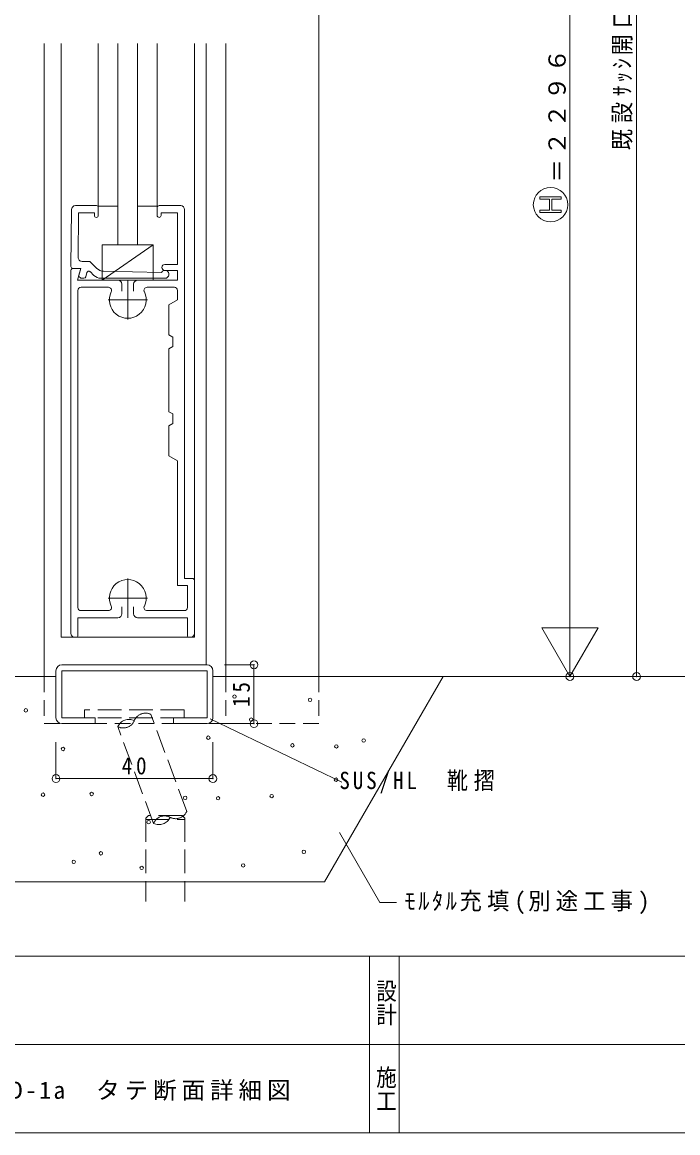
# Model space of a CAD drawing. Units: millimetres at full size, sheet at 1:2; details may follow other scales. Extents: x -822 to 1661, y 616 to 1163.
# Drawn here: x 1191.4 to 1358.5, y 616.2 to 899.2 of the extents above; entities that cross this region are included whole.
import ezdxf
from ezdxf.enums import TextEntityAlignment as Align

# ---------------------------------------------------------------- set-up
doc = ezdxf.new("R2010")
doc.units = ezdxf.units.MM
doc.header["$LTSCALE"] = 2
doc.header["$PDMODE"] = 32
doc.header["$PDSIZE"] = 2
for name, pattern in [('CHAIN2', [12, 9, -1, 1, -1]), ('DASHED2', [3, 2, -1]), ('DASHED3', [4, 3, -1])]:
    doc.linetypes.add(name, pattern=pattern)
for name, color, linetype, lineweight in [('2-1_20_図枠', 7, 'Continuous', 15), ('2-4_ADD_LINE', 3, 'Continuous', 9), ('2-D', 4, 'Continuous', 5), ('F-7', 7, 'Continuous', 15), ('F-E', 5, 'Continuous', 9)]:
    doc.layers.add(name, color=color, linetype=linetype, lineweight=lineweight)
doc.styles.add('@ＭＳ ゴシック', font='')
doc.styles.add('ＭＳ ゴシック', font='')
doc.styles.get('@ＭＳ ゴシック').set_extended_font_data('@MS Gothic')
doc.styles.get('ＭＳ ゴシック').set_extended_font_data('MS Gothic')

msp = doc.modelspace()

# ---------------------------------------------------------------- linework, layer by layer
at = {"layer": '2-1_20_図枠', "color": 4, "lineweight": 5}
for p, q in [((1267.048, 1057.683), (1267.048, 878.424)), ((1197.048, 732.48), (1197.048, 893.762)), ((1201.348, 742.48), (1201.348, 893.762)), ((1210.848, 852.34), (1210.848, 893.762)), ((1225.848, 852.34), (1225.848, 893.762)), ((1235.348, 742.48), (1235.348, 893.762)), ((1238.348, 735.48), (1238.348, 893.762)), ((1243.348, 732.48), (1243.348, 893.762)), ((1267.048, 878.424), (1267.048, 732.48)), ((1210.848, 852.34), (1215.848, 852.34)), ((1225.848, 852.34), (1220.848, 852.34)), ((1235.348, 742.48), (1201.348, 742.48))]:
    msp.add_line(p, q, dxfattribs=at)
at = {"layer": '2-1_20_図枠', "color": 1, "lineweight": 9}
for p, q in [((1215.848, 893.762), (1215.848, 842.48)), ((1220.848, 893.762), (1220.848, 842.48))]:
    msp.add_line(p, q, dxfattribs=at)
at = {"layer": '2-1_20_図枠'}
for p, q in [((1205.028, 852.48), (1210.348, 852.48)), ((1210.848, 849.98), (1210.848, 851.98)), ((1225.848, 849.98), (1225.848, 851.98)), ((1226.348, 852.48), (1231.848, 852.48)), ((1204.028, 851.5), (1203.848, 836.98)), ((1205.828, 850.68), (1205.688, 839.3)), ((1205.828, 850.68), (1209.848, 850.68)), ((1209.848, 850.68), (1209.848, 849.98)), ((1226.848, 850.68), (1231.048, 850.68)), ((1226.848, 849.98), (1226.848, 850.68)), ((1231.048, 837.48), (1231.048, 850.68)), ((1232.848, 757.48), (1232.848, 851.48)), ((1211.848, 833.48), (1211.848, 842.48)), ((1224.848, 842.48), (1211.848, 833.48)), ((1211.848, 842.48), (1224.848, 842.48)), ((1224.848, 833.48), (1224.848, 842.48)), ((1208.648, 838.28), (1206.688, 838.28)), ((1208.688, 838.28), (1210.488, 836.5)), ((1203.848, 743.48), (1203.848, 835.98)), ((1206.348, 836.48), (1204.348, 836.48)), ((1206.348, 836.48), (1205.548, 833.48)), ((1206.348, 836.48), (1205.828, 834.5)), ((1207.928, 835.44), (1207.648, 834.36)), ((1209.708, 834.72), (1208.768, 835.66)), ((1226.988, 835.48), (1212.208, 835.76)), ((1227.808, 837.48), (1231.048, 837.48)), ((1227.808, 835.98), (1231.048, 835.98)), ((1231.048, 835.98), (1231.048, 833.48)), ((1205.548, 833.48), (1231.048, 833.48)), ((1205.828, 834.5), (1206.348, 833.98)), ((1206.348, 833.98), (1207.168, 833.98)), ((1227.848, 833.98), (1211.488, 833.98)), ((1216.848, 832.48), (1216.848, 830.72)), ((1219.848, 832.48), (1219.848, 830.72)), ((1205.648, 750.08), (1205.648, 830.88)), ((1206.448, 831.68), (1213.408, 831.68)), ((1230.248, 831.68), (1223.288, 831.68)), ((1231.048, 828.48), (1231.048, 830.88)), ((1231.048, 828.48), (1228.848, 827.22)), ((1228.848, 819.56), (1228.848, 827.22)), ((1228.848, 819.56), (1229.848, 818.98)), ((1229.848, 816.56), (1229.848, 818.98)), ((1229.848, 816.56), (1228.848, 815.98)), ((1228.848, 799.98), (1228.848, 815.98)), ((1229.848, 799.4), (1228.848, 799.98)), ((1229.848, 796.98), (1229.848, 799.4)), ((1228.848, 788.76), (1231.048, 787.48)), ((1231.048, 755.68), (1231.048, 787.48)), ((1232.848, 757.48), (1234.848, 757.48)), ((1235.348, 756.98), (1235.348, 743.48)), ((1216.848, 750.24), (1216.848, 748.48)), ((1219.848, 750.24), (1219.848, 748.48)), ((1206.448, 749.28), (1213.408, 749.28)), ((1233.548, 747.48), (1220.848, 747.48)), ((1232.748, 749.28), (1223.288, 749.28)), ((1233.548, 742.98), (1233.548, 747.48))]:
    msp.add_line(p, q, dxfattribs=at)
at = {"layer": '2-1_20_図枠', "linetype": 'CHAIN2'}
for p, q in [((1218.348, 833.48), (1218.348, 823.48)), ((1223.348, 828.48), (1213.348, 828.48)), ((1218.348, 757.48), (1218.348, 747.48)), ((1223.348, 752.48), (1213.348, 752.48))]:
    msp.add_line(p, q, dxfattribs=at)
at = {"layer": '2-1_20_図枠'}
for points in [[(1228.848, 788.76), (1228.848, 796.4), (1229.848, 796.98)], [(1231.048, 755.68), (1233.548, 755.68), (1233.548, 750.08)], [(1215.848, 747.48), (1205.648, 747.48), (1205.648, 742.98)]]:
    msp.add_lwpolyline(points, dxfattribs=at)
for centre, radius, start, end in [((1205.028, 851.48), 1, 90, 179.28), ((1210.348, 851.98), 0.5, 0, 90), ((1226.348, 851.98), 0.5, 90, 180), ((1231.848, 851.48), 1, 0, 90), ((1210.348, 849.98), 0.5, 180, 0), ((1226.348, 849.98), 0.5, 180, 0), ((1206.688, 839.28), 1, 179.28, 270), ((1204.348, 836.98), 0.5, 179.28, 270), ((1204.348, 835.98), 0.5, 90, 180), ((1208.408, 835.3), 0.5, 45, 165), ((1212.248, 838.26), 2.5, 225, 268.91), ((1227.848, 834.98), 1, 270, 150), ((1227.788, 836.74), 0.76, 90, 270), ((1207.148, 834.48), 0.5, 270, 345), ((1211.488, 836.48), 2.5, 225, 270), ((1215.848, 832.48), 1, 0, 90), ((1220.848, 832.48), 1, 90, 180), ((1206.448, 830.88), 0.8, 90, 180), ((1213.408, 830.88), 0.8, 334.13, 90), ((1218.348, 828.48), 4.7, 154.13, 25.87), ((1223.288, 830.88), 0.8, 90, 205.87), ((1230.248, 830.88), 0.8, 0, 90), ((1218.348, 752.48), 4.7, 334.13, 205.87), ((1234.848, 756.98), 0.5, 0, 90), ((1206.448, 750.08), 0.8, 180, 270), ((1213.408, 750.08), 0.8, 270, 25.87), ((1223.288, 750.08), 0.8, 154.13, 270), ((1232.748, 750.08), 0.8, 270, 0), ((1215.848, 748.48), 1, 270, 0), ((1220.848, 748.48), 1, 180, 270), ((1204.848, 743.48), 1, 180, 270), ((1205.148, 742.98), 0.5, 270, 0), ((1234.048, 742.98), 0.5, 180, 270), ((1234.348, 743.48), 1, 270, 0)]:
    msp.add_arc(centre, radius, start, end, dxfattribs=at)
at = {"layer": '2-4_ADD_LINE'}
for p, q in [((1348.041, 732.48), (1348.041, 1102.383)), ((1331.041, 732.48), (1331.041, 1057.383)), ((1331.041, 732.48), (1323.853, 744.931)), ((1338.23, 744.931), (1323.853, 744.931)), ((1331.041, 732.48), (1338.23, 744.931))]:
    msp.add_line(p, q, dxfattribs=at)
at = {"layer": '2-4_ADD_LINE', "color": 6}
for p, q in [((1323.387, 854.721), (1323.387, 854.122)), ((1328.839, 854.721), (1323.387, 854.721)), ((1328.839, 854.721), (1328.839, 854.122)), ((1325.814, 854.122), (1323.387, 854.122)), ((1325.814, 854.122), (1325.814, 851.327)), ((1328.839, 854.122), (1326.413, 854.122)), ((1326.413, 854.122), (1326.413, 851.327)), ((1323.387, 851.327), (1323.387, 850.728)), ((1325.814, 851.327), (1323.387, 851.327)), ((1328.839, 850.728), (1323.387, 850.728)), ((1328.839, 851.327), (1326.413, 851.327)), ((1328.839, 851.327), (1328.839, 850.728))]:
    msp.add_line(p, q, dxfattribs=at)
msp.add_circle((1326.113, 852.724), 4.393, dxfattribs=at)
at = {"layer": '2-4_ADD_LINE', "color": 5}
for p in [(1331.041, 732.48), (1348.041, 732.48)]:
    msp.add_point(p, dxfattribs=at)
at = {"layer": '2-D', "color": 2, "lineweight": 15}
for p, q in [((1268.506, 680.183), (1298.7, 732.48)), ((1179.431, 680.183), (1268.506, 680.183))]:
    msp.add_line(p, q, dxfattribs=at)
at = {"layer": '2-D', "color": 5, "linetype": 'DASHED3', "lineweight": 9}
for p, q in [((1233.381, 698.134), (1224.253, 722.82)), ((1224.924, 695.056), (1215.796, 719.742)), ((1222.925, 696.37), (1223.632, 697.078)), ((1222.925, 696.37), (1222.925, 675.13)), ((1232.217, 697.078), (1223.632, 697.078)), ((1232.217, 697.078), (1232.925, 696.37)), ((1232.925, 696.37), (1232.925, 675.13)), ((1222.925, 696.078), (1232.925, 696.078))]:
    msp.add_line(p, q, dxfattribs=at)
at = {"layer": '2-D', "color": 134, "lineweight": 9}
for q in [(1272.286, 692.724), (1286.875, 674.931)]:
    msp.add_line((1282.558, 674.931), q, dxfattribs=at)
at = {"layer": '2-D'}
for centre in [(1245.57, 727.376), (1264.826, 726.557), (1192.382, 723.873), (1249.803, 721.503), (1238.873, 716.906), (1278.483, 716.177), (1201.853, 714.037), (1260.319, 714.948), (1271.518, 714.675), (1271.43, 706.205), (1196.753, 702.38), (1209.139, 702.563), (1232.973, 701.566), (1241.377, 701.47), (1255.037, 702.016), (1223.681, 695.372), (1211.506, 687.445), (1263.233, 687.809), (1204.585, 685.26), (1221.911, 683.719), (1247.752, 684.349)]:
    msp.add_circle(centre, 0.442, dxfattribs=at)
at = {"layer": '2-D', "color": 5, "linetype": 'DASHED3', "lineweight": 9}
for centre, radius, start, end in [((1222.862, 720.064), 3.087, 63.21138, 156.78679), ((1218.681, 718.394), 3.184, 65.03918, 154.9617), ((1217.236, 722.365), 2.992, 241.2429, 338.75621), ((1227.713, 693.972), 2.992, 61.24379, 158.7571), ((1226.268, 697.943), 3.184, 245.0383, 334.96082), ((1230.544, 699.351), 3.087, 243.21321, 336.78862)]:
    msp.add_arc(centre, radius, start, end, dxfattribs=at)
at = {"layer": 'F-7'}
for p, q in [((1200.048, 721.98), (1200.048, 733.98)), ((1201.548, 735.48), (1238.548, 735.48)), ((1201.548, 721.98), (1201.548, 733.98)), ((1238.548, 733.98), (1201.548, 733.98)), ((1238.548, 733.98), (1238.548, 721.98)), ((1240.048, 721.98), (1240.048, 733.98)), ((1210.048, 721.98), (1201.548, 721.98)), ((1210.048, 720.48), (1210.048, 721.98)), ((1238.548, 721.98), (1230.048, 721.98)), ((1230.048, 720.48), (1230.048, 721.98)), ((1239.353, 721.716), (1272.942, 705.589)), ((1201.548, 720.48), (1210.048, 720.48)), ((1238.548, 720.48), (1230.048, 720.48))]:
    msp.add_line(p, q, dxfattribs=at)
at = {"layer": 'F-7', "color": 3, "lineweight": 9}
for p, q in [((1250.521, 735.48), (1242.981, 735.48)), ((1250.521, 735.48), (1250.521, 720.48)), ((1250.521, 720.48), (1242.981, 720.48)), ((1200.048, 706.482), (1200.048, 715.786)), ((1240.048, 706.482), (1240.048, 715.786)), ((1200.048, 706.482), (1240.048, 706.482))]:
    msp.add_line(p, q, dxfattribs=at)
at = {"layer": 'F-7', "color": 2}
for p, q in [((1200.048, 732.48), (1079.783, 732.48)), ((1400.005, 732.48), (1240.048, 732.48))]:
    msp.add_line(p, q, dxfattribs=at)
at = {"layer": 'F-7', "color": 4, "linetype": 'DASHED2', "lineweight": 5}
for p, q in [((1243.348, 732.48), (1243.348, 720.48)), ((1267.048, 732.48), (1267.048, 720.48))]:
    msp.add_line(p, q, dxfattribs=at)
at = {"layer": 'F-7', "color": 5, "linetype": 'DASHED3', "lineweight": 9}
for p, q in [((1232.717, 723.98), (1207.313, 723.98)), ((1207.313, 723.98), (1207.313, 721.98)), ((1232.717, 721.98), (1207.313, 721.98)), ((1232.717, 723.98), (1232.717, 721.98))]:
    msp.add_line(p, q, dxfattribs=at)
at = {"layer": 'F-7', "color": 4, "linetype": 'DASHED2', "lineweight": 5}
msp.add_lwpolyline([(1197.048, 732.48), (1197.048, 720.48), (1267.048, 720.48)], dxfattribs=at)
at = {"layer": 'F-7'}
for centre, start, end in [((1201.548, 733.98), 90, 180), ((1238.548, 733.98), 0, 90), ((1201.548, 721.98), 180, 270), ((1238.548, 721.98), 270, 0)]:
    msp.add_arc(centre, 1.5, start, end, dxfattribs=at)
at = {"layer": 'F-7', "color": 5}
for p in [(1250.521, 735.48), (1250.521, 720.48), (1200.048, 706.482), (1240.048, 706.482)]:
    msp.add_point(p, dxfattribs=at)
at = {"layer": 'F-E'}
for p, q in [((1148.656, 661.22), (1280.006, 661.22)), ((1280.006, 661.22), (1414.356, 661.22)), ((1280.006, 638.72), (1148.656, 638.72)), ((1414.356, 638.72), (1280.006, 638.72)), ((1641.556, 616.22), (857.556, 616.22))]:
    msp.add_line(p, q, dxfattribs=at)
for points in [[(1280.006, 661.22), (1280.006, 638.72), (1280.006, 616.22)], [(1287.506, 661.22), (1287.506, 638.72), (1287.506, 616.22)]]:
    msp.add_lwpolyline(points, dxfattribs=at)

# ---------------------------------------------------------------- texts
at = {"layer": '2-4_ADD_LINE', "color": 7, "char_height": 4.399, "attachment_point": 7, "rotation": 90, "style": 'ＭＳ ゴシック'}
for s, insert in [('\\T1.28;\\W0.9;既設ｻｯｼ開口=2341.5', (1347.041, 866.589)), ('\\T1.17;＝２２９６', (1330.041, 858.339))]:
    msp.add_mtext(s, dxfattribs=dict(at, insert=insert))
at = {"layer": '2-D', "color": 7, "insert": (1288.875, 671.931), "char_height": 4.399, "attachment_point": 7, "style": 'ＭＳ ゴシック'}
msp.add_mtext('\\T1.23;\\W0.95;ﾓﾙﾀﾙ充填(別途工事)', dxfattribs=at)
at = {"layer": 'F-7', "insert": (1249.521, 724.73), "char_height": 4.399, "attachment_point": 7, "rotation": 90, "style": 'ＭＳ ゴシック'}
msp.add_mtext('\\T1.36;\\W0.9;15', dxfattribs=at)
at = {"layer": 'F-7', "char_height": 4.399, "attachment_point": 7, "style": 'ＭＳ ゴシック'}
for s, insert in [('\\T1.36;\\W0.9;40', (1216.798, 707.482)), ('\\T1.27;\\W0.9;SUS/HL\u3000靴摺', (1272.274, 702.738)), ('\\T1.21;AD-1a\u3000タテ断面詳細図', (1184.925, 624.347))]:
    msp.add_mtext(s, dxfattribs=dict(at, insert=insert))
at = {"layer": 'F-E', "color": 7, "style": '@ＭＳ ゴシック', "width": 1.15}
for s, p in [('設計', (1281.144, 655.418)), ('施工', (1281.124, 633.437))]:
    msp.add_text(s, height=3.849, rotation=270, dxfattribs=at).set_placement(p, align=Align.BOTTOM_LEFT)

doc.saveas('drawing.dxf')
